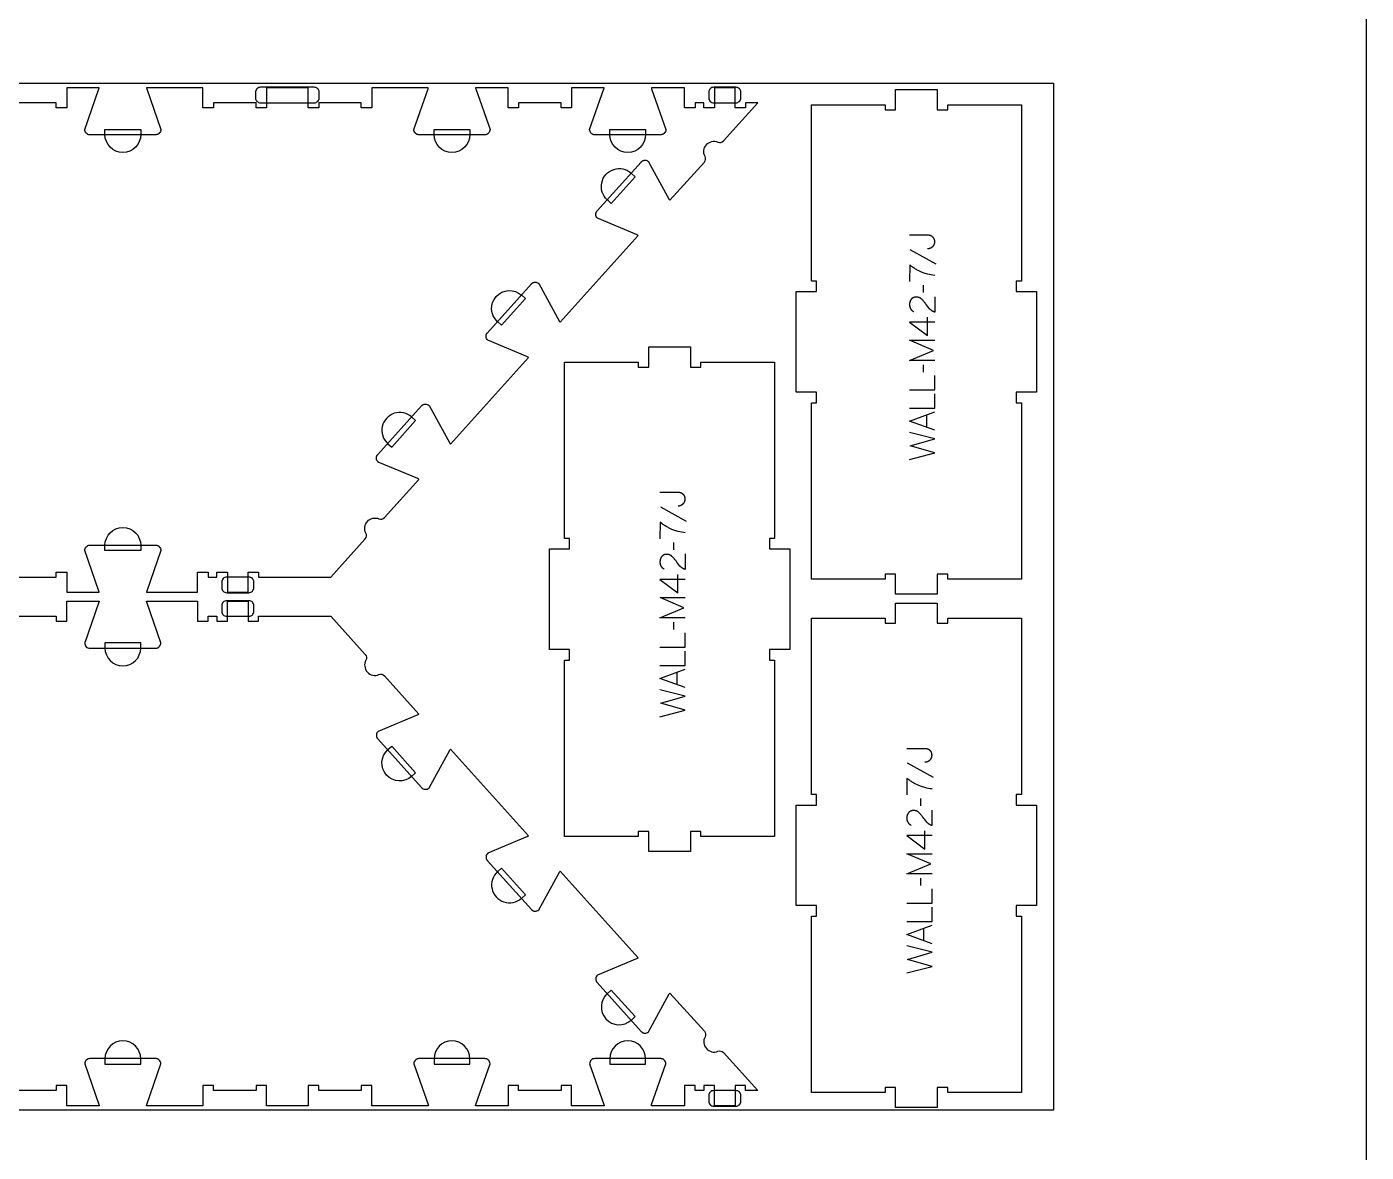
# Model space of a CAD drawing. Extents: x -1151 to 2032, y -27186 to -19593.
# Drawn here: x 441 to 2032, y -22887 to -21550 of the extents above; entities that cross this region are included whole.
import ezdxf

# ---------------------------------------------------------------- set-up
doc = ezdxf.new("R2010")
doc.units = 0
for name, color, linetype in [('0_SHEET_SPRUCEPLY_2440X122', 1, 'CONTINUOUS'), ('1_ANYTOOL_1MMDEEP_LABELS_S', 2, 'CONTINUOUS'), ('4_ANYTOOL_CUTTHROUGH_OUTSI', 5, 'CONTINUOUS'), ('5_ANYTOOL_HALF_MILL_9MM_IN', 3, 'CONTINUOUS'), ('DONOTCUT', 18, 'CONTINUOUS')]:
    doc.layers.add(name, color=color, linetype=linetype)

msp = doc.modelspace()

# ---------------------------------------------------------------- linework, layer by layer
at = {"layer": '0_SHEET_SPRUCEPLY_2440X122'}
msp.add_lwpolyline([(1660.5, -21616.7), (1660.5, -22836.7), (-779.5, -22836.7), (-779.5, -21616.7)], close=True, dxfattribs=at)
at = {"layer": '1_ANYTOOL_1MMDEEP_LABELS_S'}
for points in [[(1511, -21813), (1511.2, -21813), (1511.4, -21813), (1511.6, -21813), (1511.8, -21813), (1512, -21813), (1512.2, -21813), (1512.4, -21812.9), (1512.6, -21812.9), (1512.8, -21812.9), (1513, -21812.8), (1513.2, -21812.8), (1513.4, -21812.7), (1513.6, -21812.7), (1513.8, -21812.6), (1514, -21812.5), (1514.2, -21812.5), (1514.4, -21812.4), (1514.5, -21812.3), (1514.7, -21812.3), (1514.9, -21812.2), (1515.1, -21812.1), (1515.3, -21812), (1515.4, -21811.9), (1515.6, -21811.8), (1515.8, -21811.7), (1515.9, -21811.6), (1516.1, -21811.5), (1516.3, -21811.3), (1516.4, -21811.2), (1516.6, -21811.1), (1516.8, -21811), (1516.9, -21810.8), (1517.1, -21810.7), (1517.2, -21810.5), (1517.4, -21810.4), (1517.5, -21810.3), (1517.7, -21810.1), (1517.8, -21809.9), (1517.9, -21809.8), (1518.1, -21809.6), (1518.2, -21809.5), (1518.3, -21809.3), (1518.4, -21809.1), (1518.5, -21809), (1518.6, -21808.8), (1518.7, -21808.6), (1518.8, -21808.5), (1518.9, -21808.3), (1518.9, -21808.1), (1519, -21807.9), (1519.1, -21807.7), (1519.1, -21807.5), (1519.2, -21807.3), (1519.3, -21807.1), (1519.3, -21806.9), (1519.3, -21806.7), (1519.4, -21806.5), (1519.4, -21806.3), (1519.4, -21806.1), (1519.5, -21805.9), (1519.5, -21805.7), (1519.5, -21805.5), (1519.5, -21805.2), (1519.5, -21805), (1519.5, -21804.8), (1519.5, -21804.6), (1519.5, -21804.4), (1519.5, -21804.2), (1519.5, -21804), (1519.4, -21803.8), (1519.4, -21803.6), (1519.4, -21803.4), (1519.3, -21803.2), (1519.3, -21803), (1519.2, -21802.8), (1519.2, -21802.6), (1519.1, -21802.4), (1519.1, -21802.3), (1519, -21802.1), (1518.9, -21801.9), (1518.8, -21801.7), (1518.8, -21801.6), (1518.7, -21801.4), (1518.6, -21801.2), (1518.5, -21801.1), (1518.4, -21800.9), (1518.3, -21800.8), (1518.2, -21800.6), (1518.1, -21800.4), (1518, -21800.3), (1517.8, -21800.1), (1517.7, -21800), (1517.6, -21799.9), (1517.4, -21799.7), (1517.3, -21799.6), (1517.2, -21799.4), (1517, -21799.3), (1516.9, -21799.2), (1516.7, -21799.1), (1516.5, -21798.9), (1516.4, -21798.8), (1516.2, -21798.7), (1516.1, -21798.6), (1515.9, -21798.5), (1515.7, -21798.4), (1515.6, -21798.3), (1515.4, -21798.2), (1515.2, -21798.1), (1515.1, -21798.1), (1514.9, -21798), (1514.7, -21797.9), (1514.5, -21797.8), (1514.4, -21797.8), (1514.2, -21797.7), (1514, -21797.7), (1513.8, -21797.6), (1513.6, -21797.6), (1513.4, -21797.5), (1513.2, -21797.5), (1513, -21797.4), (1512.8, -21797.4), (1512.6, -21797.4), (1512.4, -21797.4), (1512.2, -21797.3), (1512, -21797.3), (1511.8, -21797.3), (1511.6, -21797.3), (1511.4, -21797.3), (1489.5, -21797.3)], [(1490, -21814.1), (1520.8, -21831.3)], [(1519.6, -21845.2), (1517.4, -21844.9), (1515.3, -21844.5), (1513.1, -21844.1), (1511, -21843.6), (1507, -21842.3), (1505.9, -21841.9), (1504.9, -21841.5), (1503.8, -21841.1), (1502.9, -21840.7), (1499.6, -21839.1), (1498.7, -21838.6), (1497.8, -21838.1), (1496.8, -21837.6), (1495.9, -21837), (1494.9, -21836.4), (1494, -21835.8), (1493, -21835.1), (1492, -21834.4), (1489.7, -21832.6), (1489.6, -21852.2)], [(1505.6, -21856.6), (1505.7, -21865.4)], [(1519.5, -21870.3), (1519.4, -21888.6), (1519, -21888.5), (1518.7, -21888.4), (1518.5, -21888.3), (1518.3, -21888.2), (1518.1, -21888.2), (1517.9, -21888.1), (1517.7, -21888), (1517.4, -21887.9), (1517.2, -21887.8), (1517, -21887.7), (1516.8, -21887.5), (1516.6, -21887.4), (1516.4, -21887.3), (1516.2, -21887.2), (1516, -21887.1), (1515.9, -21886.9), (1515.7, -21886.8), (1515.5, -21886.7), (1515.3, -21886.5), (1515.1, -21886.4), (1514.9, -21886.2), (1514.8, -21886.1), (1514.6, -21885.9), (1514.4, -21885.8), (1514.2, -21885.6), (1514.1, -21885.5), (1513.9, -21885.3), (1513.7, -21885.1), (1513.6, -21884.9), (1513.3, -21884.6), (1512.1, -21883.1), (1510.9, -21881.6), (1509.7, -21880.1), (1508.6, -21878.6), (1508, -21877.8), (1507.4, -21877.1), (1506.9, -21876.4), (1506.3, -21875.7), (1505.7, -21875), (1505.1, -21874.4), (1504.5, -21873.8), (1503.9, -21873.2), (1503.7, -21873), (1503.6, -21872.9), (1503.4, -21872.7), (1503.2, -21872.6), (1503.1, -21872.5), (1502.9, -21872.4), (1502.7, -21872.2), (1502.6, -21872.1), (1502.4, -21872), (1502.2, -21871.9), (1502, -21871.8), (1501.8, -21871.7), (1501.7, -21871.6), (1501.5, -21871.6), (1501.3, -21871.5), (1501.1, -21871.4), (1500.9, -21871.3), (1500.7, -21871.3), (1500.5, -21871.2), (1500.3, -21871.1), (1500.1, -21871.1), (1499.9, -21871), (1499.7, -21871), (1499.5, -21871), (1499.3, -21870.9), (1499.1, -21870.9), (1498.8, -21870.9), (1498.6, -21870.8), (1498.4, -21870.8), (1498.2, -21870.8), (1498, -21870.8), (1497.7, -21870.8), (1497.5, -21870.8), (1497.2, -21870.8), (1497, -21870.8), (1496.8, -21870.8), (1496.5, -21870.9), (1496.3, -21870.9), (1496.1, -21870.9), (1495.8, -21871), (1495.6, -21871), (1495.4, -21871.1), (1495.2, -21871.1), (1495, -21871.2), (1494.8, -21871.2), (1494.6, -21871.3), (1494.4, -21871.4), (1494.2, -21871.4), (1494, -21871.5), (1493.8, -21871.6), (1493.6, -21871.7), (1493.5, -21871.8), (1493.3, -21871.9), (1493.1, -21872), (1492.9, -21872.1), (1492.8, -21872.2), (1492.6, -21872.3), (1492.5, -21872.5), (1492.3, -21872.6), (1492.2, -21872.7), (1492, -21872.9), (1491.9, -21873), (1491.7, -21873.2), (1491.6, -21873.3), (1491.5, -21873.5), (1491.4, -21873.7), (1491.2, -21873.8), (1491.1, -21874), (1491, -21874.2), (1490.9, -21874.3), (1490.8, -21874.5), (1490.7, -21874.7), (1490.6, -21874.9), (1490.5, -21875), (1490.4, -21875.2), (1490.3, -21875.4), (1490.2, -21875.6), (1490.2, -21875.8), (1490.1, -21876), (1490, -21876.2), (1490, -21876.4), (1489.9, -21876.6), (1489.9, -21876.8), (1489.8, -21877), (1489.8, -21877.2), (1489.7, -21877.4), (1489.7, -21877.7), (1489.6, -21877.9), (1489.6, -21878.1), (1489.6, -21878.3), (1489.6, -21878.5), (1489.5, -21878.8), (1489.5, -21879), (1489.5, -21879.2), (1489.5, -21879.7), (1489.5, -21880.1), (1489.5, -21880.4), (1489.6, -21880.8), (1489.6, -21881.1), (1489.6, -21881.5), (1489.7, -21881.8), (1489.8, -21882.1), (1489.8, -21882.5), (1489.9, -21882.8), (1490, -21882.9), (1490, -21883.1), (1490.1, -21883.2), (1490.1, -21883.4), (1490.2, -21883.5), (1490.2, -21883.7), (1490.3, -21883.8), (1490.4, -21884), (1490.4, -21884.1), (1490.5, -21884.3), (1490.6, -21884.4), (1490.6, -21884.5), (1490.7, -21884.7), (1490.8, -21884.8), (1490.9, -21884.9), (1490.9, -21885.1), (1491, -21885.2), (1491.1, -21885.3), (1491.2, -21885.4), (1491.3, -21885.6), (1491.4, -21885.7), (1491.5, -21885.8), (1491.6, -21885.9), (1491.7, -21886), (1491.8, -21886.2), (1491.9, -21886.3), (1492, -21886.4), (1492.1, -21886.5), (1492.3, -21886.6), (1492.4, -21886.7), (1492.5, -21886.8), (1492.6, -21886.9), (1492.9, -21887.1), (1493.1, -21887.3), (1493.4, -21887.5), (1493.7, -21887.7), (1494, -21887.9), (1494.3, -21888), (1494.6, -21888.2)], [(1519.5, -21900.5), (1489.5, -21900.5), (1510.9, -21916.5)], [(1510.9, -21916.5), (1510.9, -21894.8)], [(1519.5, -21946.1), (1489.5, -21946.1), (1517.9, -21934.1), (1489.6, -21922.1), (1519.5, -21922.1)], [(1489.5, -21981), (1519.5, -21981), (1519.5, -21963.9)], [(1505.6, -21951.2), (1505.7, -21960)], [(1489.5, -22002.8), (1519.5, -22002.8), (1519.5, -21985.7)], [(1519.5, -22029), (1489.5, -22018.1), (1519.5, -22007.1)], [(1510, -22025.6), (1510, -22010.6)], [(1489.5, -22063.7), (1519.5, -22056), (1490.4, -22047.6), (1519.5, -22039.1), (1489.5, -22031.6)], [(1214.4, -22118.7), (1214.6, -22118.7), (1214.8, -22118.7), (1215, -22118.7), (1215.2, -22118.7), (1215.4, -22118.6), (1215.6, -22118.6), (1215.8, -22118.6), (1216, -22118.6), (1216.2, -22118.5), (1216.4, -22118.5), (1216.6, -22118.4), (1216.8, -22118.4), (1217, -22118.3), (1217.2, -22118.3), (1217.4, -22118.2), (1217.6, -22118.1), (1217.7, -22118.1), (1217.9, -22118), (1218.1, -22117.9), (1218.3, -22117.8), (1218.5, -22117.7), (1218.6, -22117.7), (1218.8, -22117.6), (1219, -22117.5), (1219.2, -22117.4), (1219.3, -22117.2), (1219.5, -22117.1), (1219.7, -22117), (1219.8, -22116.9), (1220, -22116.8), (1220.2, -22116.6), (1220.3, -22116.5), (1220.5, -22116.4), (1220.6, -22116.2), (1220.8, -22116.1), (1220.9, -22115.9), (1221.1, -22115.8), (1221.2, -22115.6), (1221.3, -22115.5), (1221.4, -22115.3), (1221.6, -22115.1), (1221.7, -22115), (1221.8, -22114.8), (1221.9, -22114.6), (1222, -22114.5), (1222.1, -22114.3), (1222.2, -22114.1), (1222.2, -22113.9), (1222.3, -22113.8), (1222.4, -22113.6), (1222.5, -22113.4), (1222.5, -22113.2), (1222.6, -22113), (1222.6, -22112.8), (1222.7, -22112.6), (1222.7, -22112.4), (1222.8, -22112.2), (1222.8, -22112), (1222.8, -22111.8), (1222.9, -22111.6), (1222.9, -22111.3), (1222.9, -22111.1), (1222.9, -22110.9), (1222.9, -22110.7), (1222.9, -22110.5), (1222.9, -22110.3), (1222.9, -22110.1), (1222.9, -22109.8), (1222.8, -22109.6), (1222.8, -22109.4), (1222.8, -22109.2), (1222.7, -22109.1), (1222.7, -22108.9), (1222.7, -22108.7), (1222.6, -22108.5), (1222.6, -22108.3), (1222.5, -22108.1), (1222.4, -22107.9), (1222.4, -22107.8), (1222.3, -22107.6), (1222.2, -22107.4), (1222.1, -22107.2), (1222.1, -22107.1), (1222, -22106.9), (1221.9, -22106.7), (1221.8, -22106.6), (1221.7, -22106.4), (1221.6, -22106.3), (1221.5, -22106.1), (1221.3, -22106), (1221.2, -22105.8), (1221.1, -22105.7), (1221, -22105.5), (1220.8, -22105.4), (1220.7, -22105.2), (1220.5, -22105.1), (1220.4, -22105), (1220.2, -22104.9), (1220.1, -22104.7), (1219.9, -22104.6), (1219.8, -22104.5), (1219.6, -22104.4), (1219.5, -22104.3), (1219.3, -22104.2), (1219.1, -22104.1), (1219, -22104), (1218.8, -22103.9), (1218.6, -22103.8), (1218.4, -22103.7), (1218.3, -22103.6), (1218.1, -22103.6), (1217.9, -22103.5), (1217.7, -22103.4), (1217.6, -22103.4), (1217.4, -22103.3), (1217.2, -22103.3), (1217, -22103.2), (1216.8, -22103.2), (1216.6, -22103.1), (1216.4, -22103.1), (1216.2, -22103.1), (1216, -22103), (1215.8, -22103), (1215.6, -22103), (1215.4, -22103), (1215.2, -22103), (1215, -22103), (1214.8, -22103), (1192.9, -22103)], [(1193.4, -22119.8), (1224.1, -22137)], [(1223, -22150.9), (1220.8, -22150.6), (1218.7, -22150.2), (1216.5, -22149.8), (1214.4, -22149.3), (1210.4, -22148), (1209.3, -22147.6), (1208.2, -22147.2), (1207.2, -22146.8), (1206.2, -22146.4), (1203, -22144.8), (1202.1, -22144.3), (1201.2, -22143.8), (1200.2, -22143.3), (1199.3, -22142.7), (1198.3, -22142.1), (1197.4, -22141.4), (1196.4, -22140.8), (1195.4, -22140), (1193.1, -22138.3), (1192.9, -22157.8)], [(1209, -22162.3), (1209.1, -22171.1)], [(1222.8, -22176), (1222.8, -22194.3), (1222.3, -22194.2), (1222.1, -22194.1), (1221.9, -22194), (1221.7, -22193.9), (1221.5, -22193.8), (1221.3, -22193.7), (1221, -22193.6), (1220.8, -22193.5), (1220.6, -22193.4), (1220.4, -22193.3), (1220.2, -22193.2), (1220, -22193.1), (1219.8, -22193), (1219.6, -22192.9), (1219.4, -22192.7), (1219.2, -22192.6), (1219, -22192.5), (1218.9, -22192.3), (1218.7, -22192.2), (1218.5, -22192.1), (1218.3, -22191.9), (1218.1, -22191.8), (1218, -22191.6), (1217.8, -22191.4), (1217.6, -22191.3), (1217.5, -22191.1), (1217.3, -22191), (1217.1, -22190.8), (1217, -22190.6), (1216.7, -22190.3), (1215.4, -22188.8), (1214.2, -22187.3), (1213.1, -22185.8), (1212, -22184.3), (1211.4, -22183.5), (1210.8, -22182.8), (1210.3, -22182.1), (1209.7, -22181.4), (1209.1, -22180.7), (1208.5, -22180.1), (1207.9, -22179.4), (1207.2, -22178.8), (1207.1, -22178.7), (1206.9, -22178.5), (1206.8, -22178.4), (1206.6, -22178.3), (1206.4, -22178.1), (1206.3, -22178), (1206.1, -22177.9), (1205.9, -22177.8), (1205.8, -22177.7), (1205.6, -22177.6), (1205.4, -22177.5), (1205.2, -22177.4), (1205, -22177.3), (1204.9, -22177.2), (1204.7, -22177.1), (1204.5, -22177.1), (1204.3, -22177), (1204.1, -22176.9), (1203.9, -22176.9), (1203.7, -22176.8), (1203.5, -22176.8), (1203.3, -22176.7), (1203.1, -22176.7), (1202.9, -22176.6), (1202.7, -22176.6), (1202.4, -22176.6), (1202.2, -22176.5), (1202, -22176.5), (1201.8, -22176.5), (1201.6, -22176.5), (1201.3, -22176.5), (1201.1, -22176.5), (1200.9, -22176.5), (1200.6, -22176.5), (1200.4, -22176.5), (1200.1, -22176.5), (1199.9, -22176.5), (1199.7, -22176.6), (1199.4, -22176.6), (1199.2, -22176.6), (1199, -22176.7), (1198.8, -22176.7), (1198.6, -22176.8), (1198.4, -22176.8), (1198.2, -22176.9), (1198, -22177), (1197.8, -22177), (1197.6, -22177.1), (1197.4, -22177.2), (1197.2, -22177.3), (1197, -22177.4), (1196.8, -22177.5), (1196.7, -22177.6), (1196.5, -22177.7), (1196.3, -22177.8), (1196.2, -22177.9), (1196, -22178), (1195.8, -22178.1), (1195.7, -22178.3), (1195.5, -22178.4), (1195.4, -22178.5), (1195.3, -22178.7), (1195.1, -22178.8), (1195, -22179), (1194.9, -22179.2), (1194.7, -22179.3), (1194.6, -22179.5), (1194.5, -22179.7), (1194.4, -22179.8), (1194.3, -22180), (1194.2, -22180.2), (1194.1, -22180.3), (1194, -22180.5), (1193.9, -22180.7), (1193.8, -22180.9), (1193.7, -22181.1), (1193.6, -22181.3), (1193.6, -22181.5), (1193.5, -22181.7), (1193.4, -22181.9), (1193.4, -22182.1), (1193.3, -22182.3), (1193.2, -22182.5), (1193.2, -22182.7), (1193.1, -22182.9), (1193.1, -22183.1), (1193.1, -22183.3), (1193, -22183.5), (1193, -22183.8), (1193, -22184), (1192.9, -22184.2), (1192.9, -22184.4), (1192.9, -22184.7), (1192.9, -22184.9), (1192.9, -22185.4), (1192.9, -22185.8), (1192.9, -22186.1), (1192.9, -22186.5), (1193, -22186.8), (1193, -22187.2), (1193.1, -22187.5), (1193.1, -22187.8), (1193.2, -22188.1), (1193.3, -22188.4), (1193.3, -22188.6), (1193.4, -22188.8), (1193.4, -22188.9), (1193.5, -22189.1), (1193.5, -22189.2), (1193.6, -22189.4), (1193.7, -22189.5), (1193.7, -22189.6), (1193.8, -22189.8), (1193.9, -22189.9), (1193.9, -22190.1), (1194, -22190.2), (1194.1, -22190.3), (1194.2, -22190.5), (1194.2, -22190.6), (1194.3, -22190.7), (1194.4, -22190.9), (1194.5, -22191), (1194.6, -22191.1), (1194.7, -22191.2), (1194.8, -22191.4), (1194.9, -22191.5), (1195, -22191.6), (1195.1, -22191.7), (1195.2, -22191.8), (1195.3, -22191.9), (1195.4, -22192.1), (1195.5, -22192.2), (1195.6, -22192.3), (1195.8, -22192.4), (1195.9, -22192.5), (1196, -22192.6), (1196.3, -22192.8), (1196.5, -22193), (1196.8, -22193.2), (1197.1, -22193.4), (1197.4, -22193.5), (1197.7, -22193.7), (1198, -22193.9)], [(1214.2, -22222.2), (1214.2, -22200.4)], [(1222.9, -22206.2), (1192.8, -22206.2), (1214.2, -22222.2)], [(1222.9, -22251.8), (1192.9, -22251.8), (1221.3, -22239.8), (1193, -22227.8), (1222.9, -22227.8)], [(1209, -22256.9), (1209.1, -22265.7)], [(1192.9, -22286.7), (1222.9, -22286.7), (1222.9, -22269.6)], [(1192.9, -22308.5), (1222.9, -22308.5), (1222.9, -22291.4)], [(1222.9, -22334.7), (1192.9, -22323.8), (1222.9, -22312.8)], [(1213.3, -22331.2), (1213.3, -22316.3)], [(1192.9, -22369.4), (1222.9, -22361.7), (1193.8, -22353.3), (1222.9, -22344.8), (1192.9, -22337.3)], [(1507.8, -22423), (1508, -22423), (1508.2, -22423), (1508.4, -22423), (1508.6, -22423), (1508.8, -22423), (1509, -22423), (1509.2, -22422.9), (1509.4, -22422.9), (1509.6, -22422.9), (1509.8, -22422.8), (1510, -22422.8), (1510.2, -22422.7), (1510.4, -22422.7), (1510.6, -22422.6), (1510.8, -22422.5), (1510.9, -22422.5), (1511.1, -22422.4), (1511.3, -22422.3), (1511.5, -22422.3), (1511.7, -22422.2), (1511.9, -22422.1), (1512, -22422), (1512.2, -22421.9), (1512.4, -22421.8), (1512.5, -22421.7), (1512.7, -22421.6), (1512.9, -22421.5), (1513.1, -22421.3), (1513.2, -22421.2), (1513.4, -22421.1), (1513.6, -22421), (1513.7, -22420.8), (1513.9, -22420.7), (1514, -22420.5), (1514.2, -22420.4), (1514.3, -22420.3), (1514.5, -22420.1), (1514.6, -22419.9), (1514.7, -22419.8), (1514.8, -22419.6), (1515, -22419.5), (1515.1, -22419.3), (1515.2, -22419.1), (1515.3, -22419), (1515.4, -22418.8), (1515.5, -22418.6), (1515.6, -22418.5), (1515.6, -22418.3), (1515.7, -22418.1), (1515.8, -22417.9), (1515.9, -22417.7), (1515.9, -22417.5), (1516, -22417.3), (1516, -22417.1), (1516.1, -22416.9), (1516.1, -22416.7), (1516.2, -22416.5), (1516.2, -22416.3), (1516.2, -22416.1), (1516.2, -22415.9), (1516.3, -22415.7), (1516.3, -22415.5), (1516.3, -22415.2), (1516.3, -22415), (1516.3, -22414.8), (1516.3, -22414.6), (1516.3, -22414.4), (1516.2, -22414.2), (1516.2, -22414), (1516.2, -22413.8), (1516.2, -22413.6), (1516.1, -22413.4), (1516.1, -22413.2), (1516.1, -22413), (1516, -22412.8), (1516, -22412.6), (1515.9, -22412.4), (1515.8, -22412.3), (1515.8, -22412.1), (1515.7, -22411.9), (1515.6, -22411.7), (1515.5, -22411.6), (1515.5, -22411.4), (1515.4, -22411.2), (1515.3, -22411.1), (1515.2, -22410.9), (1515.1, -22410.8), (1515, -22410.6), (1514.8, -22410.4), (1514.7, -22410.3), (1514.6, -22410.1), (1514.5, -22410), (1514.3, -22409.9), (1514.2, -22409.7), (1514.1, -22409.6), (1513.9, -22409.4), (1513.8, -22409.3), (1513.6, -22409.2), (1513.5, -22409.1), (1513.3, -22408.9), (1513.2, -22408.8), (1513, -22408.7), (1512.8, -22408.6), (1512.7, -22408.5), (1512.5, -22408.4), (1512.4, -22408.3), (1512.2, -22408.2), (1512, -22408.1), (1511.8, -22408.1), (1511.7, -22408), (1511.5, -22407.9), (1511.3, -22407.8), (1511.1, -22407.8), (1510.9, -22407.7), (1510.8, -22407.7), (1510.6, -22407.6), (1510.4, -22407.6), (1510.2, -22407.5), (1510, -22407.5), (1509.8, -22407.4), (1509.6, -22407.4), (1509.4, -22407.4), (1509.2, -22407.4), (1509, -22407.3), (1508.8, -22407.3), (1508.6, -22407.3), (1508.4, -22407.3), (1508.2, -22407.3), (1486.3, -22407.3)], [(1486.8, -22424.1), (1517.5, -22441.3)], [(1516.4, -22455.2), (1514.2, -22454.9), (1512.1, -22454.5), (1509.9, -22454.1), (1507.8, -22453.6), (1503.8, -22452.3), (1502.7, -22451.9), (1501.6, -22451.5), (1500.6, -22451.1), (1499.6, -22450.7), (1496.4, -22449.1), (1495.5, -22448.6), (1494.5, -22448.1), (1493.6, -22447.6), (1492.7, -22447), (1491.7, -22446.4), (1490.8, -22445.8), (1489.8, -22445.1), (1488.8, -22444.4), (1486.5, -22442.6), (1486.3, -22462.2)], [(1502.4, -22466.6), (1502.5, -22475.4)], [(1516.2, -22480.3), (1516.2, -22498.6), (1515.7, -22498.5), (1515.5, -22498.4), (1515.3, -22498.3), (1515.1, -22498.2), (1514.9, -22498.2), (1514.6, -22498.1), (1514.4, -22498), (1514.2, -22497.9), (1514, -22497.8), (1513.8, -22497.7), (1513.6, -22497.5), (1513.4, -22497.4), (1513.2, -22497.3), (1513, -22497.2), (1512.8, -22497.1), (1512.6, -22496.9), (1512.4, -22496.8), (1512.3, -22496.7), (1512.1, -22496.5), (1511.9, -22496.4), (1511.7, -22496.2), (1511.5, -22496.1), (1511.4, -22495.9), (1511.2, -22495.8), (1511, -22495.6), (1510.8, -22495.5), (1510.7, -22495.3), (1510.5, -22495.1), (1510.4, -22494.9), (1510, -22494.6), (1508.8, -22493.1), (1507.6, -22491.6), (1506.5, -22490.1), (1505.4, -22488.6), (1504.8, -22487.8), (1504.2, -22487.1), (1503.6, -22486.4), (1503.1, -22485.7), (1502.5, -22485), (1501.9, -22484.4), (1501.3, -22483.8), (1500.6, -22483.2), (1500.5, -22483), (1500.3, -22482.9), (1500.2, -22482.7), (1500, -22482.6), (1499.8, -22482.5), (1499.7, -22482.4), (1499.5, -22482.2), (1499.3, -22482.1), (1499.2, -22482), (1499, -22481.9), (1498.8, -22481.8), (1498.6, -22481.7), (1498.4, -22481.6), (1498.2, -22481.6), (1498.1, -22481.5), (1497.9, -22481.4), (1497.7, -22481.3), (1497.5, -22481.3), (1497.3, -22481.2), (1497.1, -22481.1), (1496.9, -22481.1), (1496.7, -22481), (1496.5, -22481), (1496.3, -22481), (1496.1, -22480.9), (1495.8, -22480.9), (1495.6, -22480.9), (1495.4, -22480.8), (1495.2, -22480.8), (1495, -22480.8), (1494.7, -22480.8), (1494.5, -22480.8), (1494.3, -22480.8), (1494, -22480.8), (1493.8, -22480.8), (1493.5, -22480.8), (1493.3, -22480.9), (1493.1, -22480.9), (1492.8, -22480.9), (1492.6, -22481), (1492.4, -22481), (1492.2, -22481.1), (1492, -22481.1), (1491.8, -22481.2), (1491.6, -22481.2), (1491.4, -22481.3), (1491.2, -22481.4), (1491, -22481.4), (1490.8, -22481.5), (1490.6, -22481.6), (1490.4, -22481.7), (1490.2, -22481.8), (1490.1, -22481.9), (1489.9, -22482), (1489.7, -22482.1), (1489.6, -22482.2), (1489.4, -22482.3), (1489.2, -22482.5), (1489.1, -22482.6), (1488.9, -22482.7), (1488.8, -22482.9), (1488.7, -22483), (1488.5, -22483.2), (1488.4, -22483.3), (1488.3, -22483.5), (1488.1, -22483.7), (1488, -22483.8), (1487.9, -22484), (1487.8, -22484.2), (1487.7, -22484.3), (1487.6, -22484.5), (1487.5, -22484.7), (1487.4, -22484.9), (1487.3, -22485), (1487.2, -22485.2), (1487.1, -22485.4), (1487, -22485.6), (1486.9, -22485.8), (1486.9, -22486), (1486.8, -22486.2), (1486.7, -22486.4), (1486.7, -22486.6), (1486.6, -22486.8), (1486.6, -22487), (1486.5, -22487.2), (1486.5, -22487.4), (1486.4, -22487.7), (1486.4, -22487.9), (1486.4, -22488.1), (1486.4, -22488.3), (1486.3, -22488.5), (1486.3, -22488.8), (1486.3, -22489), (1486.3, -22489.2), (1486.3, -22489.7), (1486.3, -22490.1), (1486.3, -22490.4), (1486.3, -22490.8), (1486.4, -22491.1), (1486.4, -22491.5), (1486.5, -22491.8), (1486.5, -22492.1), (1486.6, -22492.5), (1486.7, -22492.8), (1486.7, -22492.9), (1486.8, -22493.1), (1486.8, -22493.2), (1486.9, -22493.4), (1486.9, -22493.5), (1487, -22493.7), (1487.1, -22493.8), (1487.1, -22494), (1487.2, -22494.1), (1487.3, -22494.3), (1487.3, -22494.4), (1487.4, -22494.5), (1487.5, -22494.7), (1487.6, -22494.8), (1487.6, -22494.9), (1487.7, -22495.1), (1487.8, -22495.2), (1487.9, -22495.3), (1488, -22495.4), (1488.1, -22495.6), (1488.2, -22495.7), (1488.3, -22495.8), (1488.4, -22495.9), (1488.5, -22496), (1488.6, -22496.2), (1488.7, -22496.3), (1488.8, -22496.4), (1488.9, -22496.5), (1489, -22496.6), (1489.2, -22496.7), (1489.3, -22496.8), (1489.4, -22496.9), (1489.7, -22497.1), (1489.9, -22497.3), (1490.2, -22497.5), (1490.5, -22497.7), (1490.8, -22497.9), (1491.1, -22498), (1491.4, -22498.2)], [(1507.6, -22526.5), (1507.6, -22504.8)], [(1516.3, -22510.5), (1486.2, -22510.5), (1507.6, -22526.5)], [(1516.3, -22556.1), (1486.3, -22556.1), (1514.7, -22544.1), (1486.4, -22532.1), (1516.3, -22532.1)], [(1502.4, -22561.2), (1502.5, -22570)], [(1486.3, -22591), (1516.3, -22591), (1516.3, -22573.9)], [(1486.3, -22612.8), (1516.3, -22612.8), (1516.3, -22595.7)], [(1516.3, -22639), (1486.3, -22628.1), (1516.3, -22617.1)], [(1506.7, -22635.6), (1506.7, -22620.6)], [(1486.3, -22673.7), (1516.3, -22666), (1487.2, -22657.6), (1516.3, -22649.1), (1486.3, -22641.6)]]:
    msp.add_lwpolyline(points, dxfattribs=at)
at = {"layer": '4_ANYTOOL_CUTTHROUGH_OUTSI', "color": 5}
for points in [[(424.9, -22203.5), (475.4, -22203.5), (475.4, -22197.5), (487.9, -22197.5), (487.9, -22197.7), (487.9, -22221.5), (526.5, -22221.5), (526.5, -22221.5, 0.061485), (526.3, -22220.1), (509.4, -22171.8), (509.4, -22171.8), (509.4, -22171.7), (509.4, -22171.7, -0.414214), (515.6, -22165.5), (593.6, -22165.5), (593.8, -22165.5), (593.9, -22165.5), (594.1, -22165.5), (594.2, -22165.5), (594.4, -22165.5), (594.5, -22165.5), (594.7, -22165.6), (594.8, -22165.6), (595, -22165.6), (595.1, -22165.6), (595.3, -22165.7), (595.4, -22165.7), (595.6, -22165.8), (595.7, -22165.8), (595.9, -22165.9), (596, -22165.9), (596.2, -22166), (596.3, -22166.1), (596.4, -22166.1), (596.6, -22166.2), (596.7, -22166.3), (596.8, -22166.4), (597, -22166.4), (597.1, -22166.5), (597.2, -22166.6), (597.4, -22166.7), (597.5, -22166.8), (597.6, -22166.9), (597.7, -22167), (597.8, -22167.1), (597.9, -22167.2), (598, -22167.3, -0.198912), (599.9, -22171.7), (599.9, -22171.8), (599.9, -22171.8), (583, -22220.1), (583, -22220.1, 0.061485), (582.7, -22221.5), (600.2, -22221.5), (643.5, -22221.5), (643.5, -22197.5), (656, -22197.5), (656, -22203.5), (666.5, -22203.5), (666.5, -22197.5), (679, -22197.5), (679, -22197.7), (679, -22221.5), (703.5, -22221.5), (703.5, -22197.7), (703.5, -22197.5), (716, -22197.5), (716, -22203.5), (801.7, -22203.5), (842.7, -22157.9), (842.7, -22157.9, 0.317837), (843.5, -22151.3, -0.707107), (859, -22134.2, 0.317837), (865.5, -22132.7), (906.4, -22087.3, 0.061485), (905.2, -22086.5), (858, -22066.8), (858, -22066.8), (857.9, -22066.7), (857.9, -22066.7, -0.198912), (855.9, -22062.4), (855.9, -22062.3), (855.9, -22062.1), (855.9, -22062), (855.9, -22061.8), (855.9, -22061.7), (855.9, -22061.5), (855.9, -22061.3), (855.9, -22061.2), (855.9, -22061), (856, -22060.9), (856, -22060.7), (856, -22060.6), (856.1, -22060.4), (856.1, -22060.3), (856.2, -22060.1), (856.2, -22060), (856.3, -22059.8), (856.3, -22059.7), (856.4, -22059.6), (856.4, -22059.4), (856.5, -22059.3), (856.6, -22059.1), (856.7, -22059), (856.7, -22058.9), (856.8, -22058.7), (856.9, -22058.6), (857, -22058.5), (857.1, -22058.4), (857.2, -22058.2), (857.3, -22058.1), (857.4, -22058), (857.5, -22057.9), (909.6, -21999.9, -0.414214), (918.5, -21999.5), (918.5, -21999.5), (918.5, -21999.5), (943.1, -22044.4), (943.1, -22044.4, 0.061485), (944, -22045.5), (1036.8, -21942.4, 0.061485), (1035.6, -21941.7), (988.4, -21921.9), (988.4, -21921.9), (988.3, -21921.9), (988.3, -21921.9, -0.198912), (986.3, -21917.6), (986.3, -21917.4), (986.3, -21917.3), (986.3, -21917.1), (986.3, -21917), (986.3, -21916.8), (986.3, -21916.7), (986.3, -21916.5), (986.3, -21916.4), (986.4, -21916.2), (986.4, -21916.1), (986.4, -21915.9), (986.4, -21915.7), (986.5, -21915.6), (986.5, -21915.4), (986.6, -21915.3), (986.6, -21915.2), (986.7, -21915), (986.7, -21914.9), (986.8, -21914.7), (986.9, -21914.6), (986.9, -21914.4), (987, -21914.3), (987.1, -21914.2), (987.2, -21914), (987.2, -21913.9), (987.3, -21913.8), (987.4, -21913.6), (987.5, -21913.5), (987.6, -21913.4), (987.7, -21913.3), (987.8, -21913.2), (987.9, -21913.1), (1040.1, -21855.1), (1040.2, -21855), (1040.3, -21854.9), (1040.4, -21854.8), (1040.5, -21854.7), (1040.6, -21854.6), (1040.7, -21854.5), (1040.8, -21854.4), (1041, -21854.3), (1041.1, -21854.2), (1041.2, -21854.1), (1041.3, -21854), (1041.5, -21853.9), (1041.6, -21853.8), (1041.7, -21853.8), (1041.9, -21853.7), (1042, -21853.6), (1042.2, -21853.6), (1042.3, -21853.5), (1042.4, -21853.4), (1042.6, -21853.4), (1042.7, -21853.3), (1042.9, -21853.3), (1043, -21853.3), (1043.2, -21853.2), (1043.3, -21853.2), (1043.5, -21853.1), (1043.6, -21853.1), (1043.8, -21853.1), (1043.9, -21853.1), (1044.1, -21853.1), (1044.2, -21853), (1044.4, -21853, -0.198912), (1048.9, -21854.6), (1048.9, -21854.7), (1048.9, -21854.7), (1073.5, -21899.6), (1073.5, -21899.6, 0.061485), (1074.4, -21900.7), (1167.2, -21797.6, 0.061485), (1166, -21796.8), (1118.8, -21777.1), (1118.8, -21777.1), (1118.7, -21777), (1118.7, -21777, -0.414214), (1118.3, -21768.2), (1170.5, -21710.3), (1170.6, -21710.1), (1170.7, -21710), (1170.8, -21709.9), (1170.9, -21709.8), (1171, -21709.7), (1171.1, -21709.6), (1171.3, -21709.5), (1171.4, -21709.4), (1171.5, -21709.3), (1171.6, -21709.3), (1171.8, -21709.2), (1171.9, -21709.1), (1172, -21709), (1172.2, -21708.9), (1172.3, -21708.9), (1172.4, -21708.8), (1172.6, -21708.7), (1172.7, -21708.7), (1172.9, -21708.6), (1173, -21708.6), (1173.1, -21708.5), (1173.3, -21708.5), (1173.4, -21708.4), (1173.6, -21708.4), (1173.7, -21708.3), (1173.9, -21708.3), (1174, -21708.3), (1174.2, -21708.3), (1174.3, -21708.2), (1174.5, -21708.2), (1174.6, -21708.2), (1174.8, -21708.2, -0.198912), (1179.3, -21709.8), (1179.3, -21709.8), (1179.4, -21709.9), (1203.9, -21754.7), (1203.9, -21754.7, 0.061485), (1204.8, -21755.8), (1245.7, -21710.4, 0.317837), (1246.5, -21703.8, -0.707107), (1261.9, -21686.6, 0.317837), (1268.4, -21685.2), (1309.1, -21640), (1294.7, -21640), (1294.7, -21646), (1282.2, -21646), (1282.2, -21622), (1257.7, -21622), (1257.7, -21646), (1245.2, -21646), (1245.2, -21640), (1234.7, -21640), (1234.7, -21646), (1222.2, -21646), (1222.2, -21622), (1182.7, -21622), (1182.7, -21622, 0.061485), (1183, -21623.4), (1199.9, -21671.6), (1199.9, -21671.7), (1199.9, -21671.7), (1199.9, -21671.7, -0.198912), (1198, -21676.1), (1197.9, -21676.2), (1197.8, -21676.3), (1197.7, -21676.4), (1197.6, -21676.5), (1197.5, -21676.6), (1197.4, -21676.7), (1197.2, -21676.8), (1197.1, -21676.9), (1197, -21677), (1196.8, -21677.1), (1196.7, -21677.1), (1196.6, -21677.2), (1196.4, -21677.3), (1196.3, -21677.4), (1196.2, -21677.4), (1196, -21677.5), (1195.9, -21677.5), (1195.7, -21677.6), (1195.6, -21677.7), (1195.4, -21677.7), (1195.3, -21677.7), (1195.1, -21677.8), (1195, -21677.8), (1194.8, -21677.8), (1194.7, -21677.9), (1194.5, -21677.9), (1194.4, -21677.9), (1194.2, -21677.9), (1194.1, -21677.9), (1193.9, -21678), (1193.8, -21678), (1193.6, -21678), (1115.6, -21678, -0.414214), (1109.4, -21671.7), (1109.4, -21671.7), (1109.4, -21671.6), (1126.3, -21623.4), (1126.3, -21623.4, 0.061485), (1126.5, -21622), (1087.9, -21622), (1087.9, -21646), (1075.4, -21646), (1075.4, -21640), (1024.9, -21640), (1024.9, -21646), (1012.4, -21646), (1012.4, -21622), (973.8, -21622), (973.8, -21622, 0.061485), (974.1, -21623.4), (991, -21671.6), (991, -21671.7), (991, -21671.7), (991, -21671.7, -0.414214), (984.7, -21678), (906.7, -21678), (906.6, -21678), (906.4, -21678), (906.3, -21677.9), (906.1, -21677.9), (906, -21677.9), (905.8, -21677.9), (905.7, -21677.9), (905.5, -21677.8), (905.4, -21677.8), (905.2, -21677.8), (905.1, -21677.7), (904.9, -21677.7), (904.8, -21677.7), (904.6, -21677.6), (904.5, -21677.5), (904.3, -21677.5), (904.2, -21677.4), (904, -21677.4), (903.9, -21677.3), (903.8, -21677.2), (903.6, -21677.1), (903.5, -21677.1), (903.4, -21677), (903.2, -21676.9), (903.1, -21676.8), (903, -21676.7), (902.9, -21676.6), (902.7, -21676.5), (902.6, -21676.4), (902.5, -21676.3), (902.4, -21676.2), (902.3, -21676.1, -0.198912), (900.5, -21671.7), (900.5, -21671.7), (900.5, -21671.6), (917.4, -21623.4), (917.4, -21623.4, 0.061485), (917.6, -21622), (850.4, -21622), (850.4, -21646), (837.9, -21646), (837.9, -21640), (787.4, -21640), (787.4, -21646), (774.9, -21646), (774.9, -21622), (725.4, -21622), (725.4, -21646), (712.9, -21646), (712.9, -21640), (662.4, -21640), (662.4, -21646), (649.9, -21646), (649.9, -21622), (600.2, -21622), (582.7, -21622), (582.7, -21622, 0.061485), (583, -21623.4), (599.9, -21671.6), (599.9, -21671.7), (599.9, -21671.7), (599.9, -21671.7, -0.198912), (598, -21676.1), (597.9, -21676.2), (597.8, -21676.3), (597.7, -21676.4), (597.6, -21676.5), (597.5, -21676.6), (597.4, -21676.7), (597.2, -21676.8), (597.1, -21676.9), (597, -21677), (596.8, -21677.1), (596.7, -21677.1), (596.6, -21677.2), (596.4, -21677.3), (596.3, -21677.4), (596.2, -21677.4), (596, -21677.5), (595.9, -21677.5), (595.7, -21677.6), (595.6, -21677.7), (595.4, -21677.7), (595.3, -21677.7), (595.1, -21677.8), (595, -21677.8), (594.8, -21677.8), (594.7, -21677.9), (594.5, -21677.9), (594.4, -21677.9), (594.2, -21677.9), (594.1, -21677.9), (593.9, -21678), (593.8, -21678), (593.6, -21678), (515.6, -21678, -0.414214), (509.4, -21671.7), (509.4, -21671.7), (509.4, -21671.6), (526.3, -21623.4), (526.3, -21623.4, 0.061485), (526.5, -21622), (487.9, -21622), (487.9, -21646), (475.4, -21646), (475.4, -21640), (424.9, -21640)], [(424.9, -22250), (475.4, -22250), (475.4, -22256), (487.9, -22256), (487.9, -22232), (526.5, -22232), (526.5, -22232, -0.061485), (526.3, -22233.4), (509.4, -22281.6), (509.4, -22281.7), (509.4, -22281.7), (509.4, -22281.7, 0.414214), (515.6, -22288), (593.6, -22288), (593.8, -22288), (593.9, -22288), (594.1, -22287.9), (594.2, -22287.9), (594.4, -22287.9), (594.5, -22287.9), (594.7, -22287.9), (594.8, -22287.8), (595, -22287.8), (595.1, -22287.8), (595.3, -22287.7), (595.4, -22287.7), (595.6, -22287.7), (595.7, -22287.6), (595.9, -22287.5), (596, -22287.5), (596.2, -22287.4), (596.3, -22287.4), (596.4, -22287.3), (596.6, -22287.2), (596.7, -22287.1), (596.8, -22287.1), (597, -22287), (597.1, -22286.9), (597.2, -22286.8), (597.4, -22286.7), (597.5, -22286.6), (597.6, -22286.5), (597.7, -22286.4), (597.8, -22286.3), (597.9, -22286.2), (598, -22286.1, 0.198912), (599.9, -22281.7), (599.9, -22281.7), (599.9, -22281.6), (583, -22233.4), (583, -22233.4, -0.061485), (582.7, -22232), (600.2, -22232), (643.5, -22232), (643.5, -22256), (656, -22256), (656, -22250), (666.5, -22250), (666.5, -22256), (679, -22256), (679, -22232), (703.5, -22232), (703.5, -22256), (716, -22256), (716, -22250), (801.7, -22250), (842.7, -22295.5), (842.7, -22295.5, -0.317837), (843.5, -22302.1, 0.707107), (859, -22319.3, -0.317837), (865.5, -22320.7), (906.4, -22366.2, -0.061485), (905.2, -22366.9), (858, -22386.7), (858, -22386.7), (857.9, -22386.7), (857.9, -22386.7, 0.198912), (855.9, -22391), (855.9, -22391.2), (855.9, -22391.3), (855.9, -22391.5), (855.9, -22391.6), (855.9, -22391.8), (855.9, -22391.9), (855.9, -22392.1), (855.9, -22392.2), (855.9, -22392.4), (856, -22392.5), (856, -22392.7), (856, -22392.8), (856.1, -22393), (856.1, -22393.1), (856.2, -22393.3), (856.2, -22393.4), (856.3, -22393.6), (856.3, -22393.7), (856.4, -22393.9), (856.4, -22394), (856.5, -22394.2), (856.6, -22394.3), (856.7, -22394.4), (856.7, -22394.6), (856.8, -22394.7), (856.9, -22394.8), (857, -22394.9), (857.1, -22395.1), (857.2, -22395.2), (857.3, -22395.3), (857.4, -22395.4), (857.5, -22395.5), (909.6, -22453.5, 0.414214), (918.5, -22454), (918.5, -22453.9), (918.5, -22453.9), (943.1, -22409), (943.1, -22409, -0.061485), (944, -22407.9), (1036.8, -22511, -0.061485), (1035.6, -22511.8), (988.4, -22531.5), (988.4, -22531.5), (988.3, -22531.5), (988.3, -22531.5, 0.198912), (986.3, -22535.9), (986.3, -22536), (986.3, -22536.2), (986.3, -22536.3), (986.3, -22536.5), (986.3, -22536.6), (986.3, -22536.8), (986.3, -22536.9), (986.3, -22537.1), (986.4, -22537.2), (986.4, -22537.4), (986.4, -22537.5), (986.4, -22537.7), (986.5, -22537.8), (986.5, -22538), (986.6, -22538.1), (986.6, -22538.3), (986.7, -22538.4), (986.7, -22538.6), (986.8, -22538.7), (986.9, -22538.9), (986.9, -22539), (987, -22539.1), (987.1, -22539.3), (987.2, -22539.4), (987.2, -22539.5), (987.3, -22539.7), (987.4, -22539.8), (987.5, -22539.9), (987.6, -22540), (987.7, -22540.1), (987.8, -22540.3), (987.9, -22540.4), (1040.1, -22598.3), (1040.2, -22598.4), (1040.3, -22598.6), (1040.4, -22598.7), (1040.5, -22598.8), (1040.6, -22598.9), (1040.7, -22599), (1040.8, -22599.1), (1041, -22599.2), (1041.1, -22599.2), (1041.2, -22599.3), (1041.3, -22599.4), (1041.5, -22599.5), (1041.6, -22599.6), (1041.7, -22599.7), (1041.9, -22599.7), (1042, -22599.8), (1042.2, -22599.9), (1042.3, -22599.9), (1042.4, -22600), (1042.6, -22600), (1042.7, -22600.1), (1042.9, -22600.1), (1043, -22600.2), (1043.2, -22600.2), (1043.3, -22600.3), (1043.5, -22600.3), (1043.6, -22600.3), (1043.8, -22600.3), (1043.9, -22600.4), (1044.1, -22600.4), (1044.2, -22600.4), (1044.4, -22600.4, 0.198912), (1048.9, -22598.8), (1048.9, -22598.8), (1048.9, -22598.7), (1073.5, -22553.9), (1073.5, -22553.9, -0.061485), (1074.4, -22552.8), (1167.2, -22655.8, -0.061485), (1166, -22656.6), (1118.8, -22676.3), (1118.8, -22676.4), (1118.7, -22676.4), (1118.7, -22676.4, 0.414214), (1118.3, -22685.2), (1170.5, -22743.2), (1170.6, -22743.3), (1170.7, -22743.4), (1170.8, -22743.5), (1170.9, -22743.6), (1171, -22743.7), (1171.1, -22743.8), (1171.3, -22743.9), (1171.4, -22744), (1171.5, -22744.1), (1171.6, -22744.2), (1171.8, -22744.3), (1171.9, -22744.3), (1172, -22744.4), (1172.2, -22744.5), (1172.3, -22744.6), (1172.4, -22744.6), (1172.6, -22744.7), (1172.7, -22744.8), (1172.9, -22744.8), (1173, -22744.9), (1173.1, -22744.9), (1173.3, -22745), (1173.4, -22745), (1173.6, -22745.1), (1173.7, -22745.1), (1173.9, -22745.1), (1174, -22745.2), (1174.2, -22745.2), (1174.3, -22745.2), (1174.5, -22745.2), (1174.6, -22745.2), (1174.8, -22745.2, 0.198912), (1179.3, -22743.6), (1179.3, -22743.6), (1179.4, -22743.6), (1203.9, -22698.7), (1203.9, -22698.7, -0.061485), (1204.8, -22697.6), (1245.7, -22743, -0.317837), (1246.5, -22749.6, 0.707107), (1261.9, -22766.8, -0.317837), (1268.4, -22768.3), (1309.1, -22813.5), (1294.7, -22813.5), (1294.7, -22807.5), (1282.2, -22807.5), (1282.2, -22807.7), (1282.2, -22831.5), (1257.7, -22831.5), (1257.7, -22807.7), (1257.7, -22807.5), (1245.2, -22807.5), (1245.2, -22813.5), (1234.7, -22813.5), (1234.7, -22807.5), (1222.2, -22807.5), (1222.2, -22831.5), (1182.7, -22831.5), (1182.7, -22831.5, -0.061485), (1183, -22830.1), (1199.9, -22781.8), (1199.9, -22781.8), (1199.9, -22781.7), (1199.9, -22781.7, 0.198912), (1198, -22777.3), (1197.9, -22777.2), (1197.8, -22777.1), (1197.7, -22777), (1197.6, -22776.9), (1197.5, -22776.8), (1197.4, -22776.7), (1197.2, -22776.6), (1197.1, -22776.5), (1197, -22776.4), (1196.8, -22776.4), (1196.7, -22776.3), (1196.6, -22776.2), (1196.4, -22776.1), (1196.3, -22776.1), (1196.2, -22776), (1196, -22775.9), (1195.9, -22775.9), (1195.7, -22775.8), (1195.6, -22775.8), (1195.4, -22775.7), (1195.3, -22775.7), (1195.1, -22775.7), (1195, -22775.6), (1194.8, -22775.6), (1194.7, -22775.6), (1194.5, -22775.5), (1194.4, -22775.5), (1194.2, -22775.5), (1194.1, -22775.5), (1193.9, -22775.5), (1193.8, -22775.5), (1193.6, -22775.5), (1115.6, -22775.5, 0.414214), (1109.4, -22781.7), (1109.4, -22781.8), (1109.4, -22781.8), (1126.3, -22830.1), (1126.3, -22830.1, -0.061485), (1126.5, -22831.5), (1087.9, -22831.5), (1087.9, -22807.7), (1087.9, -22807.5), (1075.4, -22807.5), (1075.4, -22813.5), (1024.9, -22813.5), (1024.9, -22807.5), (1012.4, -22807.5), (1012.4, -22831.5), (973.8, -22831.5), (973.8, -22831.5, -0.061485), (974.1, -22830.1), (991, -22781.8), (991, -22781.8), (991, -22781.7), (991, -22781.7, 0.414214), (984.7, -22775.5), (906.7, -22775.5), (906.6, -22775.5), (906.4, -22775.5), (906.3, -22775.5), (906.1, -22775.5), (906, -22775.5), (905.8, -22775.5), (905.7, -22775.6), (905.5, -22775.6), (905.4, -22775.6), (905.2, -22775.7), (905.1, -22775.7), (904.9, -22775.7), (904.8, -22775.8), (904.6, -22775.8), (904.5, -22775.9), (904.3, -22775.9), (904.2, -22776), (904, -22776.1), (903.9, -22776.1), (903.8, -22776.2), (903.6, -22776.3), (903.5, -22776.4), (903.4, -22776.4), (903.2, -22776.5), (903.1, -22776.6), (903, -22776.7), (902.9, -22776.8), (902.7, -22776.9), (902.6, -22777), (902.5, -22777.1), (902.4, -22777.2), (902.3, -22777.3, 0.198912), (900.5, -22781.7), (900.5, -22781.8), (900.5, -22781.8), (917.4, -22830.1), (917.4, -22830.1, -0.061485), (917.6, -22831.5), (850.4, -22831.5), (850.4, -22807.5), (837.9, -22807.5), (837.9, -22813.5), (787.4, -22813.5), (787.4, -22807.5), (774.9, -22807.5), (774.9, -22831.5), (725.4, -22831.5), (725.4, -22807.5), (712.9, -22807.5), (712.9, -22813.5), (662.4, -22813.5), (662.4, -22807.5), (649.9, -22807.5), (649.9, -22831.5), (600.2, -22831.5), (582.7, -22831.5), (582.7, -22831.5, -0.061485), (583, -22830.1), (599.9, -22781.8), (599.9, -22781.8), (599.9, -22781.7), (599.9, -22781.7, 0.198912), (598, -22777.3), (597.9, -22777.2), (597.8, -22777.1), (597.7, -22777), (597.6, -22776.9), (597.5, -22776.8), (597.4, -22776.7), (597.2, -22776.6), (597.1, -22776.5), (597, -22776.4), (596.8, -22776.4), (596.7, -22776.3), (596.6, -22776.2), (596.4, -22776.1), (596.3, -22776.1), (596.2, -22776), (596, -22775.9), (595.9, -22775.9), (595.7, -22775.8), (595.6, -22775.8), (595.4, -22775.7), (595.3, -22775.7), (595.1, -22775.7), (595, -22775.6), (594.8, -22775.6), (594.7, -22775.6), (594.5, -22775.5), (594.4, -22775.5), (594.2, -22775.5), (594.1, -22775.5), (593.9, -22775.5), (593.8, -22775.5), (593.6, -22775.5), (515.6, -22775.5, 0.414214), (509.4, -22781.7), (509.4, -22781.8), (509.4, -22781.8), (526.3, -22830.1), (526.3, -22830.1, -0.061485), (526.5, -22831.5), (487.9, -22831.5), (487.9, -22807.5), (475.4, -22807.5), (475.4, -22813.5), (424.9, -22813.5)]]:
    msp.add_lwpolyline(points, format="xyb", dxfattribs=at)
for points in [[(1372.9, -21851.8), (1372.9, -21642.3), (1460.4, -21642.3), (1460.4, -21648.3), (1472.9, -21648.3), (1472.9, -21624.3), (1522.4, -21624.3), (1522.4, -21648.3), (1534.9, -21648.3), (1534.9, -21642.3), (1622.4, -21642.3), (1622.4, -21851.8), (1616.4, -21851.8), (1616.4, -21864.3), (1640.4, -21864.3), (1640.4, -21983.8), (1616.4, -21983.8), (1616.4, -21996.3), (1622.4, -21996.3), (1622.4, -22205.8), (1534.9, -22205.8), (1534.9, -22199.8), (1522.4, -22199.8), (1522.4, -22223.8), (1472.9, -22223.8), (1472.9, -22199.8), (1460.4, -22199.8), (1460.4, -22205.8), (1372.9, -22205.8), (1372.9, -21996.3), (1378.9, -21996.3), (1378.9, -21983.8), (1354.9, -21983.8), (1354.9, -21864.3), (1378.9, -21864.3), (1378.9, -21851.8)], [(1079.6, -22157.5), (1079.6, -21948), (1167.1, -21948), (1167.1, -21954), (1179.6, -21954), (1179.6, -21930), (1229.1, -21930), (1229.1, -21954), (1241.6, -21954), (1241.6, -21948), (1329.1, -21948), (1329.1, -22157.5), (1323.1, -22157.5), (1323.1, -22170), (1347.1, -22170), (1347.1, -22289.5), (1323.1, -22289.5), (1323.1, -22302), (1329.1, -22302), (1329.1, -22511.5), (1241.6, -22511.5), (1241.6, -22505.5), (1229.1, -22505.5), (1229.1, -22529.5), (1179.6, -22529.5), (1179.6, -22505.5), (1167.1, -22505.5), (1167.1, -22511.5), (1079.6, -22511.5), (1079.6, -22302), (1085.6, -22302), (1085.6, -22289.5), (1061.6, -22289.5), (1061.6, -22170), (1085.6, -22170), (1085.6, -22157.5)], [(1372.9, -22461.8), (1372.9, -22252.3), (1460.4, -22252.3), (1460.4, -22258.3), (1472.9, -22258.3), (1472.9, -22234.3), (1522.4, -22234.3), (1522.4, -22258.3), (1534.9, -22258.3), (1534.9, -22252.3), (1622.4, -22252.3), (1622.4, -22461.8), (1616.4, -22461.8), (1616.4, -22474.3), (1640.4, -22474.3), (1640.4, -22593.8), (1616.4, -22593.8), (1616.4, -22606.3), (1622.4, -22606.3), (1622.4, -22815.8), (1534.9, -22815.8), (1534.9, -22809.8), (1522.4, -22809.8), (1522.4, -22833.8), (1472.9, -22833.8), (1472.9, -22809.8), (1460.4, -22809.8), (1460.4, -22815.8), (1372.9, -22815.8), (1372.9, -22606.3), (1378.9, -22606.3), (1378.9, -22593.8), (1354.9, -22593.8), (1354.9, -22474.3), (1378.9, -22474.3), (1378.9, -22461.8)]]:
    msp.add_lwpolyline(points, close=True, dxfattribs=at)
at = {"layer": '5_ANYTOOL_HALF_MILL_9MM_IN', "color": 3}
for points in [[(718.3, -21621.5, 0.414214), (712.3, -21627.5), (712.3, -21634, 0.414214), (718.3, -21640), (782, -21640, 0.414214), (788, -21634), (788, -21627.5, 0.414214), (782, -21621.5)], [(1256.9, -21621.5, 0.414214), (1250.9, -21627.5), (1250.9, -21634, 0.414214), (1256.9, -21640), (1283.1, -21640, 0.414214), (1289.1, -21634), (1289.1, -21627.5, 0.414214), (1283.1, -21621.5)], [(575.9, -21677.7, -1), (533.4, -21677.7), (533.4, -21677.5), (533.4, -21671.5), (575.9, -21671.5), (575.9, -21677.5), (575.9, -21677.7)], [(967, -21677.7, -1), (924.5, -21677.7), (924.5, -21677.5), (924.5, -21671.5), (967, -21671.5), (967, -21677.5), (967, -21677.7)], [(1175.9, -21677.7, -1), (1133.4, -21677.7), (1133.4, -21677.5), (1133.4, -21671.5), (1175.9, -21671.5), (1175.9, -21677.5), (1175.9, -21677.7)], [(1130.3, -21755.2, -1), (1158.8, -21723.6), (1159, -21723.8), (1163.4, -21727.8), (1135, -21759.4), (1130.5, -21755.4), (1130.3, -21755.2)], [(999.9, -21900, -1), (1028.4, -21868.5), (1028.6, -21868.6), (1033, -21872.6), (1004.6, -21904.2), (1000.1, -21900.2), (999.9, -21900)], [(898, -22013.3, 1), (869.5, -22044.9), (869.7, -22045), (874.2, -22049.1), (902.6, -22017.5), (898.1, -22013.5), (898, -22013.3)], [(533.4, -22165.7, -1), (575.9, -22165.7), (575.9, -22166), (575.9, -22172), (533.4, -22172), (533.4, -22166), (533.4, -22165.7)], [(678.1, -22203.5, 0.414214), (672.1, -22209.5), (672.1, -22216, 0.414214), (678.1, -22222), (704.3, -22222, 0.414214), (710.3, -22216), (710.3, -22209.5, 0.414214), (704.3, -22203.5)], [(678.1, -22231.5, 0.414214), (672.1, -22237.5), (672.1, -22244, 0.414214), (678.1, -22250), (704.3, -22250, 0.414214), (710.3, -22244), (710.3, -22237.5, 0.414214), (704.3, -22231.5)], [(533.4, -22287.7, 1), (575.9, -22287.7), (575.9, -22287.5), (575.9, -22281.5), (533.4, -22281.5), (533.4, -22287.5), (533.4, -22287.7)], [(898, -22440.1, -1), (869.5, -22408.6), (869.7, -22408.4), (874.2, -22404.4), (902.6, -22436), (898.1, -22440), (898, -22440.1)], [(999.9, -22553.4, 1), (1028.4, -22585), (1028.6, -22584.8), (1033, -22580.8), (1004.6, -22549.2), (1000.1, -22553.2), (999.9, -22553.4)], [(1130.3, -22698.2, 1), (1158.8, -22729.8), (1159, -22729.7), (1163.4, -22725.6), (1135, -22694.1), (1130.5, -22698.1), (1130.3, -22698.2)], [(575.9, -22775.7, 1), (533.4, -22775.7), (533.4, -22776), (533.4, -22782), (575.9, -22782), (575.9, -22776), (575.9, -22775.7)], [(967, -22775.7, 1), (924.5, -22775.7), (924.5, -22776), (924.5, -22782), (967, -22782), (967, -22776), (967, -22775.7)], [(1175.9, -22775.7, 1), (1133.4, -22775.7), (1133.4, -22776), (1133.4, -22782), (1175.9, -22782), (1175.9, -22776), (1175.9, -22775.7)], [(1256.9, -22813.5, 0.414214), (1250.9, -22819.5), (1250.9, -22826, 0.414214), (1256.9, -22832), (1283.1, -22832, 0.414214), (1289.1, -22826), (1289.1, -22819.5, 0.414214), (1283.1, -22813.5)]]:
    msp.add_lwpolyline(points, format="xyb", close=True, dxfattribs=at)
at = {"layer": 'DONOTCUT'}
msp.add_lwpolyline([(2032.2, -27186.1), (-1151.2, -27186.1), (-1151.2, -19592.7), (2032.2, -19592.7)], close=True, dxfattribs=at)

doc.saveas('drawing.dxf')
